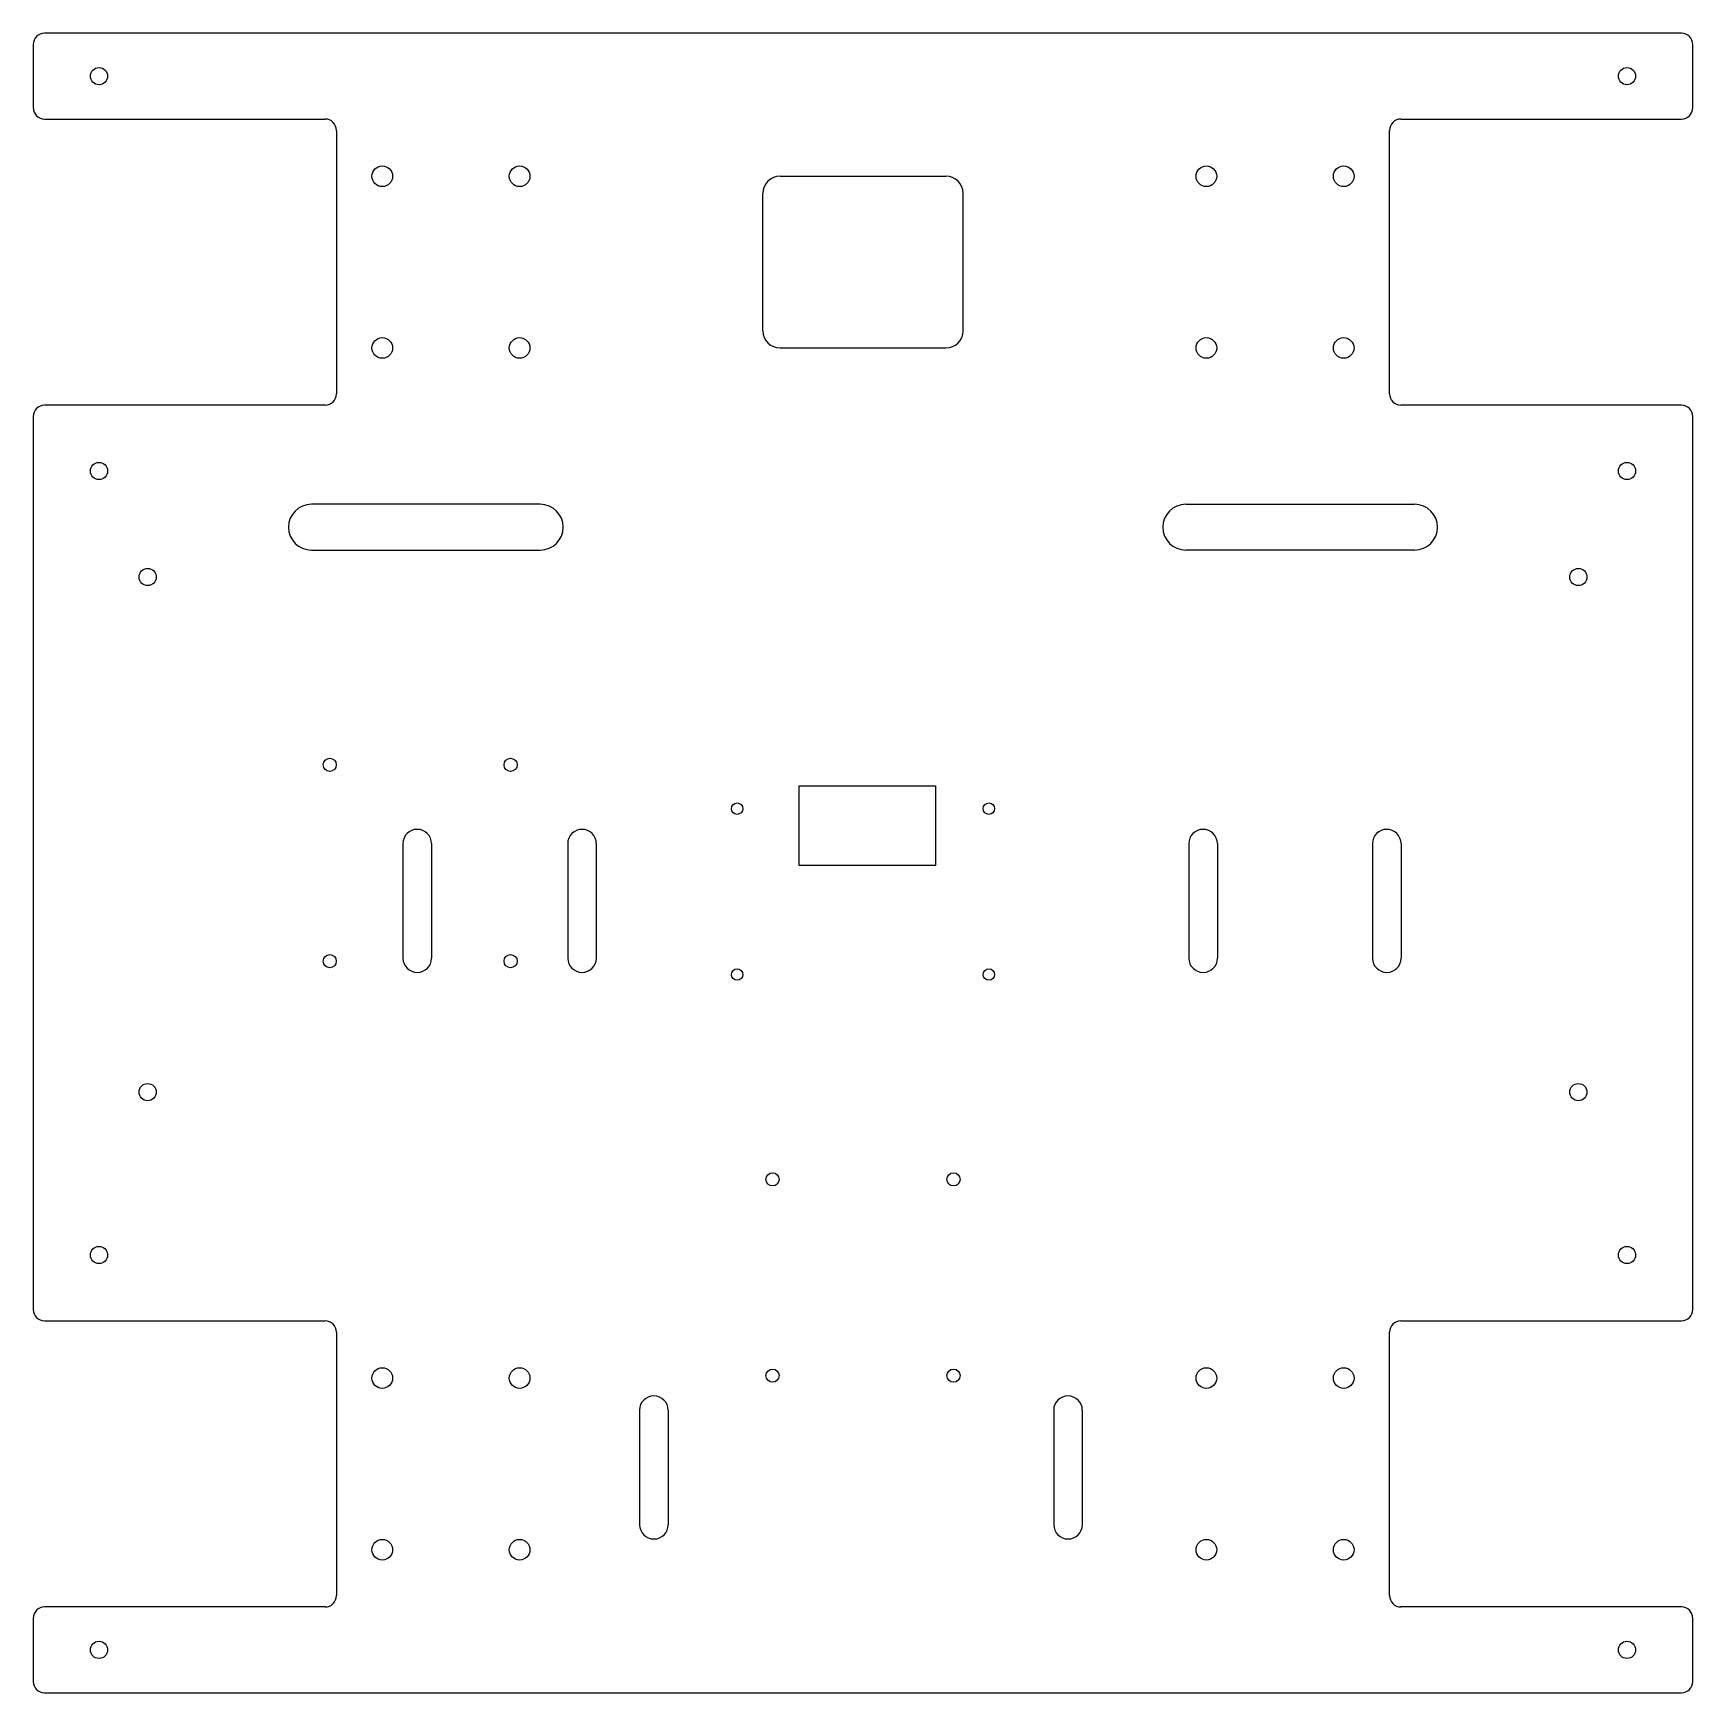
# Model space of a CAD drawing. Header units: millimetres. Extents: x 163 to 453, y -118 to 172.
import ezdxf

# ---------------------------------------------------------------- set-up
doc = ezdxf.new("R2010")
doc.units = ezdxf.units.MM

msp = doc.modelspace()

# ---------------------------------------------------------------- linework, layer by layer
at = {"color": 7, "linetype": 'Continuous', "lineweight": 25}
for p, q in [((450.63, 172.03), (164.63, 172.03)), ((162.63, 170.03), (162.63, 159.03)), ((452.63, 159.03), (452.63, 170.03)), ((164.63, 157.03), (213.63, 157.03)), ((401.63, 157.03), (450.63, 157.03)), ((215.63, 155.03), (215.63, 109.03)), ((399.63, 109.03), (399.63, 155.03)), ((290.13, 120.03), (290.13, 144.03)), ((325.13, 120.03), (325.13, 144.03)), ((162.63, 105.03), (162.63, -50.97)), ((213.63, 107.03), (164.63, 107.03)), ((450.63, 107.03), (401.63, 107.03)), ((452.63, -50.97), (452.63, 105.03)), ((251.24, 89.71), (211.24, 89.71)), ((364.02, 89.71), (404.02, 89.71)), ((211.24, 81.71), (251.24, 81.71)), ((404.02, 81.71), (364.02, 81.71)), ((164.63, -52.97), (213.63, -52.97)), ((215.63, -54.97), (215.63, -100.97)), ((399.63, -100.97), (399.63, -54.97)), ((401.63, -52.97), (450.63, -52.97)), ((213.63, -102.97), (164.63, -102.97)), ((450.63, -102.97), (401.63, -102.97)), ((162.63, -104.97), (162.63, -115.97)), ((452.63, -115.97), (452.63, -104.97)), ((164.63, -117.97), (450.63, -117.97))]:
    msp.add_line(p, q, dxfattribs=at)
for p, q in [((293.13, 147.03), (322.13, 147.03)), ((293.13, 117.03), (322.13, 117.03)), ((227.24, 30.41), (227.24, 10.41)), ((232.24, 30.41), (232.24, 10.41)), ((256.03, 30.41), (256.03, 10.41)), ((261.03, 30.41), (261.03, 10.41)), ((364.56, 30.41), (364.56, 10.41)), ((369.56, 30.41), (369.56, 10.41)), ((396.66, 30.41), (396.66, 10.41)), ((401.66, 30.41), (401.66, 10.41)), ((268.59, -68.59), (268.59, -88.59)), ((273.59, -68.59), (273.59, -88.59)), ((340.95, -68.59), (340.95, -88.59)), ((345.95, -68.59), (345.95, -88.59))]:
    msp.add_line(p, q)
msp.add_lwpolyline([(296.49, 40.52), (320.28, 40.52), (320.28, 26.57), (296.49, 26.57)], close=True)
for centre, radius in [((174.13, 164.53), 1.5), ((441.13, 164.53), 1.5), ((223.63, 147.03), 1.8), ((247.63, 147.03), 1.8), ((367.63, 147.03), 1.8), ((391.63, 147.03), 1.8), ((223.63, 117.03), 1.8), ((247.63, 117.03), 1.8), ((367.63, 117.03), 1.8), ((391.63, 117.03), 1.8), ((174.13, 95.53), 1.5), ((441.13, 95.53), 1.5), ((174.13, -41.47), 1.5), ((441.13, -41.47), 1.5), ((223.63, -62.97), 1.8), ((247.63, -62.97), 1.8), ((367.63, -62.97), 1.8), ((391.63, -62.97), 1.8), ((223.63, -92.97), 1.8), ((247.63, -92.97), 1.8), ((367.63, -92.97), 1.8), ((391.63, -92.97), 1.8), ((174.13, -110.47), 1.5), ((441.13, -110.47), 1.5)]:
    msp.add_circle(centre, radius, dxfattribs=at)
for centre, radius in [((182.63, 77), 1.5), ((432.63, 77), 1.5), ((214.45, 44.18), 1.15), ((246.06, 44.18), 1.15), ((285.63, 36.53), 1), ((329.63, 36.53), 1), ((214.45, 9.88), 1.15), ((246.06, 9.88), 1.15), ((285.63, 7.53), 1), ((329.63, 7.53), 1), ((182.63, -13), 1.5), ((432.63, -13), 1.5), ((291.83, -28.25), 1.15), ((323.44, -28.25), 1.15), ((291.83, -62.55), 1.15), ((323.44, -62.55), 1.15)]:
    msp.add_circle(centre, radius)
for centre, radius, start, end in [((164.63, 170.03), 2, 90, 180), ((450.63, 170.03), 2, 0, 90), ((164.63, 159.03), 2, 180, 270), ((213.63, 155.03), 2, 0, 90), ((401.63, 155.03), 2, 90, 180), ((450.63, 159.03), 2, 270, 0), ((293.13, 144.03), 3, 90, 180), ((322.13, 144.03), 3, 0, 90), ((293.13, 120.03), 3, 180, 270), ((322.13, 120.03), 3, 270, 0), ((213.63, 109.03), 2, 270, 0), ((401.63, 109.03), 2, 180, 270), ((164.63, 105.03), 2, 90, 180), ((450.63, 105.03), 2, 0, 90), ((211.24, 85.71), 4, 90, 270), ((251.24, 85.71), 4, 270, 90), ((364.02, 85.71), 4, 90, 270), ((404.02, 85.71), 4, 270, 90), ((164.63, -50.97), 2, 180, 270), ((450.63, -50.97), 2, 270, 0), ((213.63, -54.97), 2, 0, 90), ((401.63, -54.97), 2, 90, 180), ((213.63, -100.97), 2, 270, 0), ((401.63, -100.97), 2, 180, 270), ((164.63, -104.97), 2, 90, 180), ((450.63, -104.97), 2, 0, 90), ((164.63, -115.97), 2, 180, 270), ((450.63, -115.97), 2, 270, 0)]:
    msp.add_arc(centre, radius, start, end, dxfattribs=at)
for centre, start, end in [((229.73, 30.41), 0.0526, 179.9422), ((258.53, 30.41), 0.0526, 179.9422), ((367.06, 30.41), 0.0526, 179.9422), ((399.15, 30.41), 0.0526, 179.9422), ((229.74, 10.41), 180, 0), ((258.54, 10.41), 180, 0), ((367.07, 10.41), 180, 0), ((399.16, 10.41), 180, 0), ((271.08, -68.59), 0.0526, 179.9422), ((343.45, -68.59), 0.0526, 179.9422), ((271.09, -88.59), 180, 0), ((343.46, -88.59), 180, 0)]:
    msp.add_arc(centre, 2.5, start, end)

doc.saveas('drawing.dxf')
